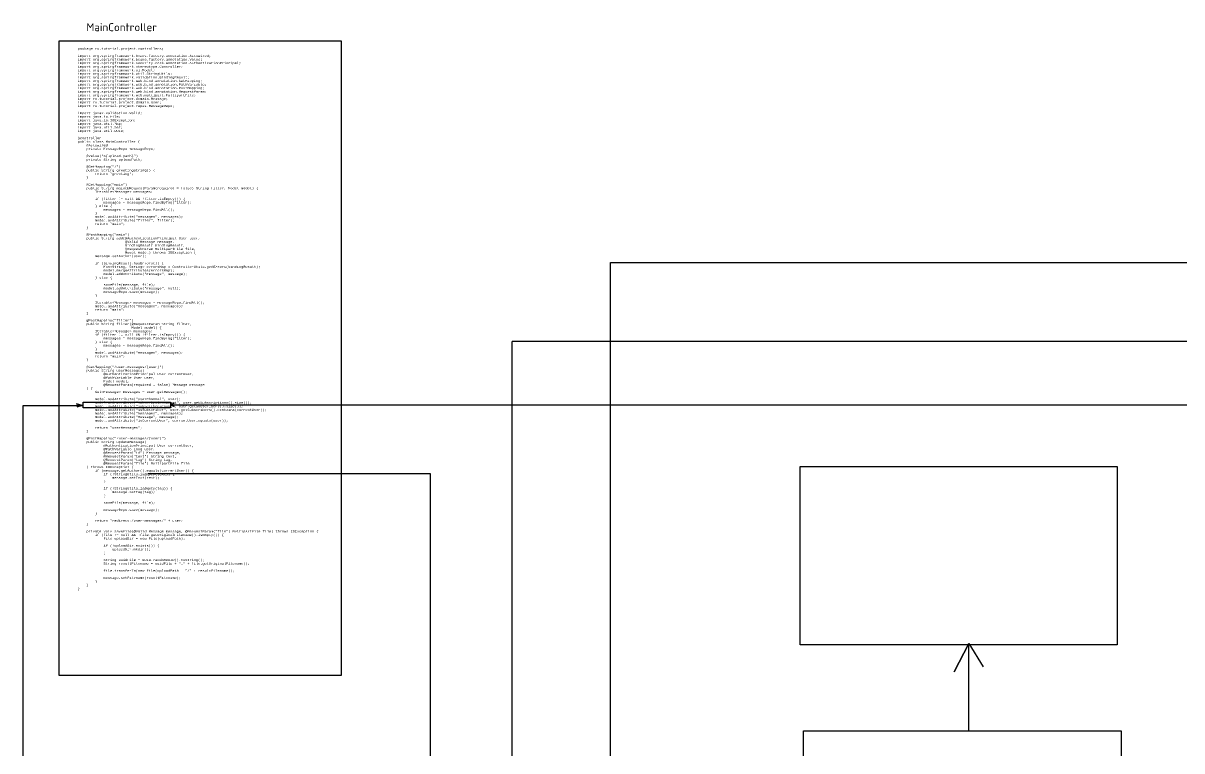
# Model space of a CAD drawing. Header units: millimetres. Extents: x 4539 to 8258, y 1617 to 3785.
# Drawn here: x 4539 to 5552, y 3148 to 3785 of the extents above; entities that cross this region are included whole.
import ezdxf

# ---------------------------------------------------------------- set-up
doc = ezdxf.new("R2010")
doc.units = ezdxf.units.MM
doc.styles.get("Standard").update_dxf_attribs({"font": 'arial.ttf'})
picture_1 = doc.add_image_def('image5.jpg', size_in_pixel=(1920, 1080))

msp = doc.modelspace()

# ---------------------------------------------------------------- linework, layer by layer
at = {"color": 30, "lineweight": 30}
for points in [[(4570.9, 3769.2), (4817.4, 3769.2), (4817.4, 3214.2), (4570.9, 3214.2)], [(5221.7, 3165.7), (5499.3, 3165.7), (5499.3, 2698.5), (5221.7, 2698.5)]]:
    msp.add_lwpolyline(points, close=True, dxfattribs=at)
at = {"color": 1, "lineweight": 30}
for points in [[(4654.5, 2862.9), (4651.8, 2860.9), (4654.7, 2859.6), (4651.8, 2860.9), (5052.9, 2860.9), (5052.9, 3575.4), (5596.2, 3575.4), (5596.2, 3344.8)], [(4675.5, 2792.8), (4673, 2790.6), (4675.9, 2789.3), (4673, 2790.6), (4966.9, 2790.6), (4966.9, 3506.3)], [(6420, 3332.2), (6420, 3506.3), (4966.9, 3506.3)], [(4589, 2835.5), (4539.4, 2835.5), (4539.4, 3450.3), (4591, 3450.3), (4586.1, 3451.6), (4591, 3450.3), (4586.3, 3448.9)], [(4671.3, 3452.3), (4668.6, 3450.7), (4671.4, 3449.5), (4668.6, 3450.7), (6680.8, 3450.7), (6680.8, 3373.9)], [(4648.6, 3390.8), (4895.1, 3390.8), (4895.1, 2475.8), (6403, 2475.8), (6403, 2644.4), (6392.7, 2616.6), (6403, 2644.4), (6414.3, 2618.1)], [(5366.3, 3165.7), (5366.3, 3242), (5353.2, 3217.3), (5366.3, 3242), (5378.6, 3221.7)]]:
    msp.add_lwpolyline(points, dxfattribs=at)
msp.add_lwpolyline([(4591.8, 3453.1), (4668.2, 3453.1), (4668.2, 3448.2), (4591.8, 3448.2)], close=True, dxfattribs=at)

# ---------------------------------------------------------------- texts
at = {"attachment_point": 1}
for s, width, insert, char_height in [('{\\fISOCPEUR|b0|i0|c0|p34;MainController}', 101.588, (4594.7, 3784.5), 7), ('{\\fCourier New|b0|i0|c204|p49;\\H0.75x;\\C23;\\c3307724;package \\C9;\\c13023145;ru.tutorial.project.controllers\\C23;\\c3307724;;^J^Jimport \\C9;\\c13023145;org.springframework.beans.factory.annotation.\\C52;\\c2733499;Autowired\\C23;\\c3307724;;^Jimport \\C9;\\c13023145;org.springframework.beans.factory.annotation.\\C52;\\c2733499;Value\\C23;\\c3307724;;^Jimport \\C9;\\c13023145;org.springframework.security.core.annotation.\\C52;\\c2733499;AuthenticationPrincipal\\C23;\\c3307724;;^Jimport \\C9;\\c13023145;org.springframework.stereotype.\\C52;\\c2733499;Controller\\C23;\\c3307724;;^Jimport \\C9;\\c13023145;org.springframework.ui.Model\\C23;\\c3307724;;^Jimport \\C9;\\c13023145;org.springframework.util.StringUtils\\C23;\\c3307724;;^Jimport \\C9;\\c13023145;org.springframework.validation.BindingResult\\C23;\\c3307724;;^Jimport \\C9;\\c13023145;org.springframework.web.bind.annotation.\\C52;\\c2733499;GetMapping\\C23;\\c3307724;;^Jimport \\C9;\\c13023145;org.springframework.web.bind.annotation.\\C52;\\c2733499;PathVariable\\C23;\\c3307724;;^Jimport \\C9;\\c13023145;org.springframework.web.bind.annotation.\\C52;\\c2733499;PostMapping\\C23;\\c3307724;;^Jimport \\C9;\\c13023145;org.springframework.web.bind.annotation.\\C52;\\c2733499;RequestParam\\C23;\\c3307724;;^Jimport \\C9;\\c13023145;org.springframework.web.multipart.MultipartFile\\C23;\\c3307724;;^Jimport \\C9;\\c13023145;ru.tutorial.project.domain.Message\\C23;\\c3307724;;^Jimport \\C9;\\c13023145;ru.tutorial.project.domain.User\\C23;\\c3307724;;^Jimport \\C9;\\c13023145;ru.tutorial.project.repos.MessageRepo\\C23;\\c3307724;;^J^Jimport \\C9;\\c13023145;javax.validation.\\C52;\\c2733499;Valid\\C23;\\c3307724;;^Jimport \\C9;\\c13023145;java.io.File\\C23;\\c3307724;;^Jimport \\C9;\\c13023145;java.io.IOException\\C23;\\c3307724;;^Jimport \\C9;\\c13023145;java.util.Map\\C23;\\c3307724;;^Jimport \\C9;\\c13023145;java.util.Set\\C23;\\c3307724;;^Jimport \\C9;\\c13023145;java.util.UUID\\C23;\\c3307724;;^J^J\\C52;\\c2733499;@Controller^J\\C23;\\c3307724;public class \\C9;\\c13023145;MainController \\{^J    \\C52;\\c2733499;@Autowired^J    \\C23;\\c3307724;private \\C9;\\c13023145;MessageRepo \\C193;\\c11171480;messageRepo\\C23;\\c3307724;;^J^J    \\C52;\\c2733499;@Value\\C9;\\c13023145;(\\C75;\\c5867370;"$\\{upload.path\\}"\\C9;\\c13023145;)^J    \\C23;\\c3307724;private \\C9;\\c13023145;String \\C193;\\c11171480;uploadPath\\C23;\\c3307724;;^J^J    \\C52;\\c2733499;@GetMapping\\C9;\\c13023145;(\\C75;\\c5867370;"/"\\C9;\\c13023145;)^J    \\C23;\\c3307724;public \\C9;\\c13023145;String \\C31;\\c7194367;greetingString\\C9;\\c13023145;() \\{^J        \\C23;\\c3307724;return \\C75;\\c5867370;"greeting"\\C23;\\c3307724;;^J    \\C9;\\c13023145;\\}^J^J    \\C52;\\c2733499;@GetMapping\\C9;\\c13023145;(\\C75;\\c5867370;"main"\\C9;\\c13023145;)^J    \\C23;\\c3307724;public \\C9;\\c13023145;String \\C31;\\c7194367;main\\C9;\\c13023145;(\\C52;\\c2733499;@RequestParam\\C9;\\c13023145;(\\C254;\\c16765136;required \\C9;\\c13023145;= \\C23;\\c3307724;false\\C9;\\c13023145;) String filter\\C23;\\c3307724;, \\C9;\\c13023145;Model model) \\{^J        Iterable<Message> messages\\C23;\\c3307724;;^J^J        if \\C9;\\c13023145;(filter != \\C23;\\c3307724;null \\C9;\\c13023145;&& !filter.isEmpty()) \\{^J            messages = \\C193;\\c11171480;messageRepo\\C9;\\c13023145;.findByTag(filter)\\C23;\\c3307724;;^J        \\C9;\\c13023145;\\} \\C23;\\c3307724;else \\C9;\\c13023145;\\{^J            messages = \\C193;\\c11171480;messageRepo\\C9;\\c13023145;.findAll()\\C23;\\c3307724;;^J        \\C9;\\c13023145;\\}^J        model.addAttribute(\\C75;\\c5867370;"messages"\\C23;\\c3307724;, \\C9;\\c13023145;messages)\\C23;\\c3307724;;^J        \\C9;\\c13023145;model.addAttribute(\\C75;\\c5867370;"filter"\\C23;\\c3307724;, \\C9;\\c13023145;filter)\\C23;\\c3307724;;^J        return \\C75;\\c5867370;"main"\\C23;\\c3307724;;^J    \\C9;\\c13023145;\\}^J^J    \\C52;\\c2733499;@PostMapping\\C9;\\c13023145;(\\C75;\\c5867370;"main"\\C9;\\c13023145;)^J    \\C23;\\c3307724;public \\C9;\\c13023145;String \\C31;\\c7194367;add\\C9;\\c13023145;(\\C52;\\c2733499;@AuthenticationPrincipal \\C9;\\c13023145;User user\\C23;\\c3307724;,^J                      \\C52;\\c2733499;@Valid \\C9;\\c13023145;Message message\\C23;\\c3307724;,^J                      \\C9;\\c13023145;BindingResult bindingResult\\C23;\\c3307724;,^J                      \\C52;\\c2733499;@RequestParam \\C9;\\c13023145;MultipartFile file\\C23;\\c3307724;,^J                      \\C9;\\c13023145;Model model) \\C23;\\c3307724;throws \\C9;\\c13023145;IOException \\{^J        message.setAuthor(user)\\C23;\\c3307724;;^J^J        if \\C9;\\c13023145;(bindingResult.hasErrors()) \\{^J            Map<String\\C23;\\c3307724;, \\C9;\\c13023145;String> errorsMap = ControllerUtils.\\fCourier New|b0|i1|c204|p49;getErrors\\fCourier New|b0|i0|c204|p49;(bindingResult)\\C23;\\c3307724;;^J            \\C9;\\c13023145;model.mergeAttributes(errorsMap)\\C23;\\c3307724;;^J            \\C9;\\c13023145;model.addAttribute(\\C75;\\c5867370;"message"\\C23;\\c3307724;, \\C9;\\c13023145;message)\\C23;\\c3307724;;^J        \\C9;\\c13023145;\\} \\C23;\\c3307724;else \\C9;\\c13023145;\\{^J^J            saveFile(message\\C23;\\c3307724;, \\C9;\\c13023145;file)\\C23;\\c3307724;;^J            \\C9;\\c13023145;model.addAttribute(\\C75;\\c5867370;"message"\\C23;\\c3307724;, null\\C9;\\c13023145;)\\C23;\\c3307724;;^J            \\C193;\\c11171480;messageRepo\\C9;\\c13023145;.save(message)\\C23;\\c3307724;;^J        \\C9;\\c13023145;\\}^J^J        Iterable<Message> messages = \\C193;\\c11171480;messageRepo\\C9;\\c13023145;.findAll()\\C23;\\c3307724;;^J        \\C9;\\c13023145;model.addAttribute(\\C75;\\c5867370;"messages"\\C23;\\c3307724;, \\C9;\\c13023145;messages)\\C23;\\c3307724;;^J        return \\C75;\\c5867370;"main"\\C23;\\c3307724;;^J    \\C9;\\c13023145;\\}^J^J    \\C52;\\c2733499;@PostMapping\\C9;\\c13023145;(\\C75;\\c5867370;"filter"\\C9;\\c13023145;)^J    \\C23;\\c3307724;public \\C9;\\c13023145;String \\C31;\\c7194367;filter\\C9;\\c13023145;(\\C52;\\c2733499;@RequestParam \\C9;\\c13023145;String filter\\C23;\\c3307724;,^J                         \\C9;\\c13023145;Model model) \\{^J        Iterable<Message> messages\\C23;\\c3307724;;^J        if \\C9;\\c13023145;(filter != \\C23;\\c3307724;null \\C9;\\c13023145;&& !filter.isEmpty()) \\{^J            messages = \\C193;\\c11171480;messageRepo\\C9;\\c13023145;.findByTag(filter)\\C23;\\c3307724;;^J        \\C9;\\c13023145;\\} \\C23;\\c3307724;else \\C9;\\c13023145;\\{^J            messages = \\C193;\\c11171480;messageRepo\\C9;\\c13023145;.findAll()\\C23;\\c3307724;;^J        \\C9;\\c13023145;\\}^J        model.addAttribute(\\C75;\\c5867370;"messages"\\C23;\\c3307724;, \\C9;\\c13023145;messages)\\C23;\\c3307724;;^J        return \\C75;\\c5867370;"main"\\C23;\\c3307724;;^J    \\C9;\\c13023145;\\}^J^J    \\C52;\\c2733499;@GetMapping\\C9;\\c13023145;(\\C75;\\c5867370;"/user-messages/\\{user\\}"\\C9;\\c13023145;)^J    \\C23;\\c3307724;public \\C9;\\c13023145;String \\C31;\\c7194367;userMessages\\C9;\\c13023145;(^J            \\C52;\\c2733499;@AuthenticationPrincipal \\C9;\\c13023145;User currentUser\\C23;\\c3307724;,^J            \\C52;\\c2733499;@PathVariable \\C9;\\c13023145;User user\\C23;\\c3307724;,^J            \\C9;\\c13023145;Model model\\C23;\\c3307724;,^J            \\C52;\\c2733499;@RequestParam\\C9;\\c13023145;(\\C254;\\c16765136;required \\C9;\\c13023145;= \\C23;\\c3307724;false\\C9;\\c13023145;) Message message^J    ) \\{^J        Set<Message> messages = user.getMessages()\\C23;\\c3307724;;^J^J        \\C9;\\c13023145;model.addAttribute(\\C75;\\c5867370;"userChannel"\\C23;\\c3307724;, \\C9;\\c13023145;user)\\C23;\\c3307724;;^J        \\C9;\\c13023145;model.addAttribute(\\C75;\\c5867370;"subscriptionsCount"\\C23;\\c3307724;, \\C9;\\c13023145;user.getSubscriptions().size())\\C23;\\c3307724;;^J        \\C9;\\c13023145;model.addAttribute(\\C75;\\c5867370;"subscribersCount"\\C23;\\c3307724;, \\C9;\\c13023145;user.getSubscribers().size())\\C23;\\c3307724;;^J        \\C9;\\c13023145;model.addAttribute(\\C75;\\c5867370;"isSubscriber"\\C23;\\c3307724;, \\C9;\\c13023145;user.getSubscribers().contains(currentUser))\\C23;\\c3307724;;^J        \\C9;\\c13023145;model.addAttribute(\\C75;\\c5867370;"messages"\\C23;\\c3307724;, \\C9;\\c13023145;messages)\\C23;\\c3307724;;^J        \\C9;\\c13023145;model.addAttribute(\\C75;\\c5867370;"message"\\C23;\\c3307724;, \\C9;\\c13023145;message)\\C23;\\c3307724;;^J        \\C9;\\c13023145;model.addAttribute(\\C75;\\c5867370;"isCurrentUser"\\C23;\\c3307724;, \\C9;\\c13023145;currentUser.equals(user))\\C23;\\c3307724;;^J^J        return \\C75;\\c5867370;"userMessages"\\C23;\\c3307724;;^J    \\C9;\\c13023145;\\}^J^J    \\C52;\\c2733499;@PostMapping\\C9;\\c13023145;(\\C75;\\c5867370;"/user-messages/\\{user\\}"\\C9;\\c13023145;)^J    \\C23;\\c3307724;public \\C9;\\c13023145;String \\C31;\\c7194367;updateMessage\\C9;\\c13023145;(^J            \\C52;\\c2733499;@AuthenticationPrincipal \\C9;\\c13023145;User currentUser\\C23;\\c3307724;,^J            \\C52;\\c2733499;@PathVariable \\C9;\\c13023145;Long user\\C23;\\c3307724;,^J            \\C52;\\c2733499;@RequestParam\\C9;\\c13023145;(\\C75;\\c5867370;"id"\\C9;\\c13023145;) Message message\\C23;\\c3307724;,^J            \\C52;\\c2733499;@RequestParam\\C9;\\c13023145;(\\C75;\\c5867370;"text"\\C9;\\c13023145;) String text\\C23;\\c3307724;,^J            \\C52;\\c2733499;@RequestParam\\C9;\\c13023145;(\\C75;\\c5867370;"tag"\\C9;\\c13023145;) String tag\\C23;\\c3307724;,^J            \\C52;\\c2733499;@RequestParam\\C9;\\c13023145;(\\C75;\\c5867370;"file"\\C9;\\c13023145;) MultipartFile file^J    ) \\C23;\\c3307724;throws \\C9;\\c13023145;IOException \\{^J        \\C23;\\c3307724;if \\C9;\\c13023145;(message.getAuthor().equals(currentUser)) \\{^J            \\C23;\\c3307724;if \\C9;\\c13023145;(!StringUtils.\\fCourier New|b0|i1|c204|p49;isEmpty\\fCourier New|b0|i0|c204|p49;(text)) \\{^J                message.setText(text)\\C23;\\c3307724;;^J            \\C9;\\c13023145;\\}^J^J            \\C23;\\c3307724;if \\C9;\\c13023145;(!StringUtils.\\fCourier New|b0|i1|c204|p49;isEmpty\\fCourier New|b0|i0|c204|p49;(tag)) \\{^J                message.setTag(tag)\\C23;\\c3307724;;^J            \\C9;\\c13023145;\\}^J^J            saveFile(message\\C23;\\c3307724;, \\C9;\\c13023145;file)\\C23;\\c3307724;;^J^J            \\C193;\\c11171480;messageRepo\\C9;\\c13023145;.save(message)\\C23;\\c3307724;;^J        \\C9;\\c13023145;\\}^J^J        \\C23;\\c3307724;return \\C75;\\c5867370;"redirect:/user-messages/" \\C9;\\c13023145;+ user\\C23;\\c3307724;;^J    \\C9;\\c13023145;\\}^J^J    \\C23;\\c3307724;private void \\C31;\\c7194367;saveFile\\C9;\\c13023145;(\\C52;\\c2733499;@Valid \\C9;\\c13023145;Message message\\C23;\\c3307724;, \\C52;\\c2733499;@RequestParam\\C9;\\c13023145;(\\C75;\\c5867370;"file"\\C9;\\c13023145;) MultipartFile file) \\C23;\\c3307724;throws \\C9;\\c13023145;IOException \\{^J        \\C23;\\c3307724;if \\C9;\\c13023145;(file != \\C23;\\c3307724;null \\C9;\\c13023145;&& !file.getOriginalFilename().isEmpty()) \\{^J            File uploadDir = \\C23;\\c3307724;new \\C9;\\c13023145;File(\\C193;\\c11171480;uploadPath\\C9;\\c13023145;)\\C23;\\c3307724;;^J^J            if \\C9;\\c13023145;(!uploadDir.exists()) \\{^J                uploadDir.mkdir()\\C23;\\c3307724;;^J            \\C9;\\c13023145;\\}^J^J            String uuidFile = UUID.\\fCourier New|b0|i1|c204|p49;randomUUID\\fCourier New|b0|i0|c204|p49;().toString()\\C23;\\c3307724;;^J            \\C9;\\c13023145;String resultFilename = uuidFile + \\C75;\\c5867370;"." \\C9;\\c13023145;+ file.getOriginalFilename()\\C23;\\c3307724;;^J^J            \\C9;\\c13023145;file.transferTo(\\C23;\\c3307724;new \\C9;\\c13023145;File(\\C193;\\c11171480;uploadPath \\C9;\\c13023145;+ \\C75;\\c5867370;"/" \\C9;\\c13023145;+ resultFilename))\\C23;\\c3307724;;^J^J            \\C9;\\c13023145;message.setFilename(resultFilename)\\C23;\\c3307724;;^J        \\C9;\\c13023145;\\}^J    \\}^J\\}}', 270.473, (4587.1, 3763.1), 2.5)]:
    msp.add_mtext_dynamic_manual_height_columns(s, width=width, gutter_width=12.5, heights=[0], dxfattribs=dict(at, insert=insert, char_height=char_height))

# ---------------------------------------------------------------- pictures from other files: only their frames are drawn
image = msp.add_image(picture_1, insert=(5218.7, 3240.9), size_in_units=(277.2, 155.9))
image.dxf.flags = 7

doc.saveas('drawing.dxf')
